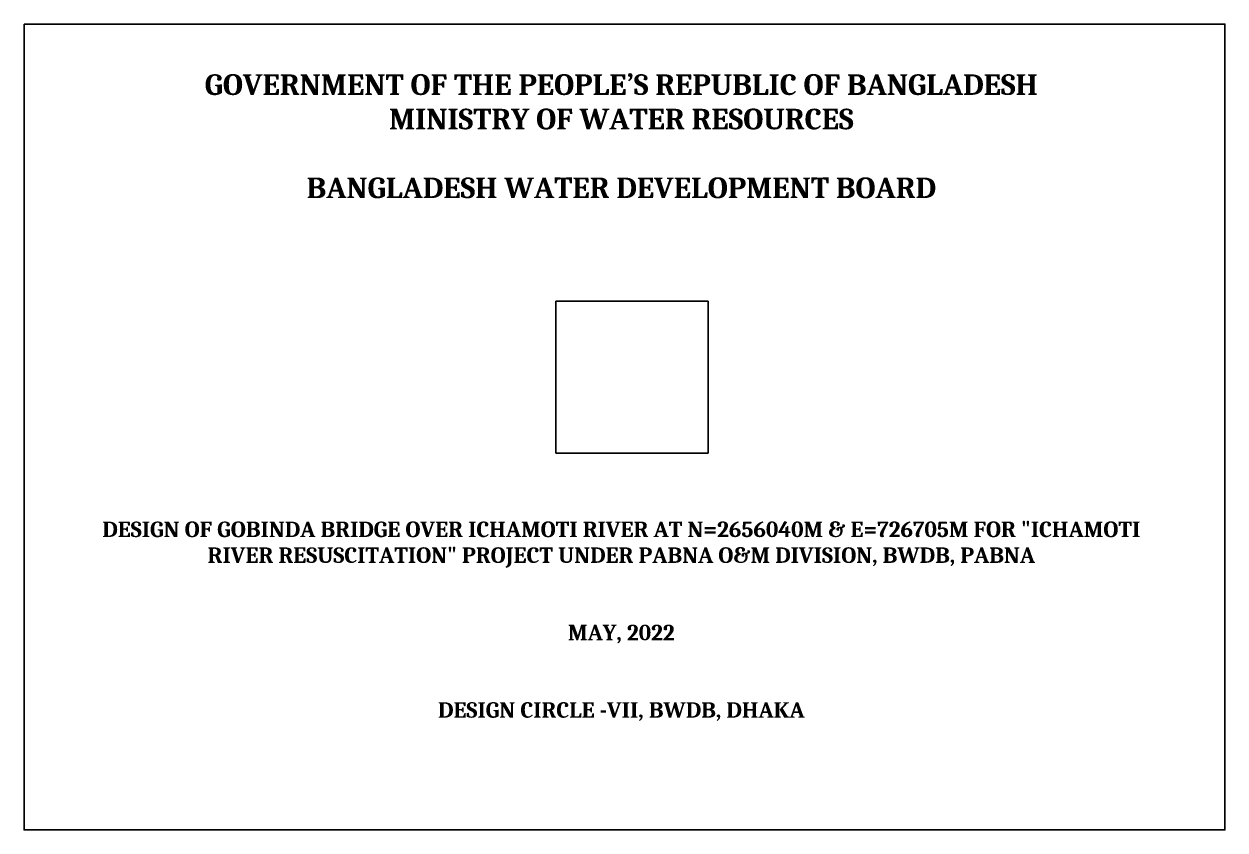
# Model space of a CAD drawing. Header units: millimetres. Extents: x 1231188 to 3899118, y -5478610 to -489530.
# Drawn here: x 2277680 to 2417277, y -2836078 to -2742362 of the extents above; entities that cross this region are included whole.
import ezdxf

# ---------------------------------------------------------------- set-up
doc = ezdxf.new("R2010")
doc.units = ezdxf.units.MM
doc.header["$LTSCALE"] = 25
doc.header["$MEASUREMENT"] = 0
doc.layers.get('0').update_dxf_attribs({"lineweight": 13})
doc.layers.get('Defpoints').update_dxf_attribs({"color": 230, "lineweight": 9})
doc.layers.add('SLOPEEARTH', color=3, linetype='Continuous')
doc.styles.add('tynrb', font='timesbd.ttf')
picture_1 = doc.add_image_def('image1.jpg', size_in_pixel=(6041, 6041))

msp = doc.modelspace()

# ---------------------------------------------------------------- linework, layer by layer
at = {"layer": 'Defpoints', "lineweight": -2, "ltscale": 100}
msp.add_lwpolyline([(2277680.08256, -2742361.98933), (2417277.34641, -2742361.98933), (2417277.34641, -2836077.62125), (2277680.08256, -2836077.62125)], close=True, dxfattribs=at)

# ---------------------------------------------------------------- texts
at = {"color": 0, "insert": (2347110.96036, -2748209.01516), "char_height": 1800, "width": 124404.1772974, "attachment_point": 2, "style": 'tynrb'}
msp.add_mtext('{\\fCambria|b1|i0|c0|p18;\\H1.3333x;GOVERNMENT OF THE PEOPLE’S REPUBLIC OF BANGLADESH\\PMINISTRY OF WATER RESOURCES\\P\\PBANGLADESH WATER DEVELOPMENT BOARD\\P\\A1;\\H0.75x;\\C256;\\P\\P\\P\\P\\P\\P\\P\\P\\P\\P\\P\\P\\H1x;DESIGN OF GOBINDA BRIDGE OVER ICHAMOTI RIVER AT \\A0;N=2656040M & E=726705M\\A1; FOR "ICHAMOTI RIVER RESUSCITATION" PROJECT UNDER PABNA O&M DIVISION, BWDB, PABNA\\P\\H0.99995x;\\P\\P\\A0;\\C0;MAY, 2022\\P\\P\\PDESIGN CIRCLE -VII, BWDB, DHAKA}', dxfattribs=at)

# ---------------------------------------------------------------- pictures from other files: only their frames are drawn
at = {"layer": 'SLOPEEARTH', "lineweight": -2, "ltscale": 100}
image = msp.add_image(picture_1, insert=(2339483.52004, -2792277.57757), size_in_units=(17701.2696, 17701.2696), dxfattribs=at)
image.dxf.flags = 7

doc.saveas('drawing.dxf')
